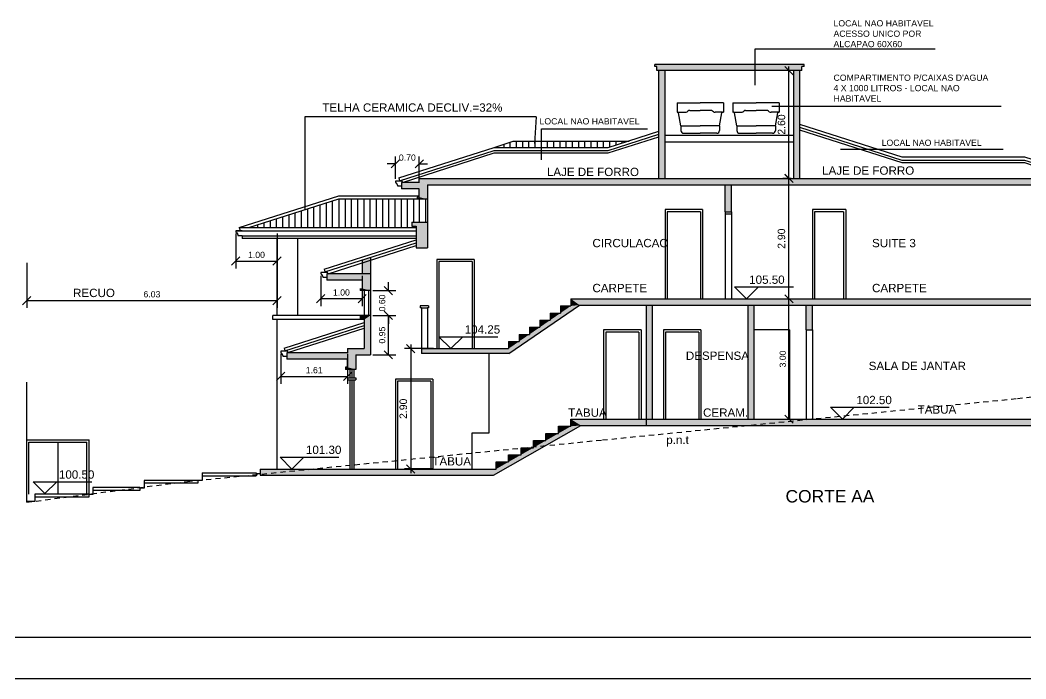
# Model space of a CAD drawing. Extents: x -23 to 90, y 6 to 84.
# Drawn here: x 25.28 to 49.52, y 5.56 to 21.43 of the extents above; entities that cross this region are included whole.
import ezdxf
from ezdxf.enums import TextEntityAlignment as Align

# ---------------------------------------------------------------- set-up
doc = ezdxf.new("R2010")
doc.units = 0
doc.header["$MEASUREMENT"] = 0
doc.linetypes.add('HIDDEN2', pattern=[0.1875, 0.125, -0.0625])
doc.layers.get('0').update_dxf_attribs({"linetype": 'CONTINUOUS'})
doc.layers.get('DEFPOINTS').update_dxf_attribs({"linetype": 'CONTINUOUS'})
for name, color, linetype in [('ALV', 6, 'CONTINUOUS'), ('BRASILIT', 1, 'CONTINUOUS'), ('CAIXILHO', 3, 'CONTINUOUS'), ('COTAPR', 2, 'CONTINUOUS'), ('PEITORIL', 2, 'CONTINUOUS'), ('PROJ', 21, 'HIDDEN2'), ('SOLID', 253, 'CONTINUOUS'), ('TELHADO', 21, 'CONTINUOUS'), ('TEXTO', 7, 'CONTINUOUS'), ('TEXTO1', 5, 'CONTINUOUS'), ('VISTA1', 1, 'CONTINUOUS'), ('VISTA2', 2, 'CONTINUOUS'), ('VISTA3', 3, 'CONTINUOUS'), ('VISTA4', 4, 'CONTINUOUS'), ('VISTA6', 6, 'CONTINUOUS')]:
    doc.layers.add(name, color=color, linetype=linetype)
doc.styles.add('ROMANS', font='romans', dxfattribs={"height": 0.2})
doc.styles.get("Standard").update_dxf_attribs({"font": 'swissl.ttf'})
doc.dimstyles.get("Standard").update_dxf_attribs({"dimtxt": 0.15, "dimasz": 0, "dimexe": 0.18, "dimexo": 0.06, "dimgap": 0.09, "dimtad": 1, "dimzin": 0, "dimdsep": 46, "dimtxsty": 'ROMANS', "dimtsz": 0.1, "dimcen": 0.09, "dimadec": 0, "dimazin": 0, "dimtfac": 1, "dimtix": 1, "dimtofl": 0, "dimtmove": 2, "dimatfit": 3, "dimfxl": 1, "dimtolj": 1, "dimtzin": 0, "dimarcsym": 0})

# ---------------------------------------------------------------- blocks, each defined once
blk = doc.blocks.new('*D121')
at = {"color": 0, "linetype": 'ByBlock'}
for p, q in [((43.032, 18.745), (43.987, 18.745)), ((43.907, 18.645), (43.707, 18.845)), ((43.807, 15.845), (43.807, 18.745)), ((43.032, 15.845), (43.987, 15.845)), ((43.907, 15.745), (43.707, 15.945))]:
    blk.add_line(p, q, dxfattribs=at)
at = {"layer": 'DEFPOINTS', "color": 0, "linetype": 'ByBlock'}
for p in [(42.972, 18.745), (43.807, 18.745), (42.972, 15.845)]:
    blk.add_point(p, dxfattribs=at)
at = {"color": 0, "linetype": 'ByBlock'}
blk.add_text('3.00', height=0.15, rotation=90, dxfattribs=at).set_placement((43.657, 17.295), align=Align.MIDDLE_CENTER)
blk = doc.blocks.new('*D34')
at = {"color": 0, "linetype": 'ByBlock'}
for p, q in [((43.744, 21.645), (43.657, 21.645)), ((43.907, 21.545), (43.707, 21.745)), ((43.807, 18.645), (43.807, 21.745)), ((43.035, 18.745), (43.957, 18.745)), ((43.907, 18.645), (43.707, 18.845))]:
    blk.add_line(p, q, dxfattribs=at)
at = {"layer": 'DEFPOINTS', "color": 0, "linetype": 'ByBlock'}
for p in [(43.807, 21.645), (43.807, 21.645), (42.972, 18.745)]:
    blk.add_point(p, dxfattribs=at)
at = {"color": 0, "linetype": 'ByBlock'}
blk.add_text('2.90', height=0.18, rotation=90, dxfattribs=at).set_placement((43.627, 20.195), align=Align.MIDDLE_CENTER)
blk = doc.blocks.new('*D32')
at = {"color": 0, "linetype": 'ByBlock'}
for p, q in [((35.036, 17.545), (34.335, 17.545)), ((34.585, 17.445), (34.385, 17.645)), ((34.485, 17.645), (34.485, 14.545)), ((35.036, 14.645), (34.335, 14.645)), ((34.585, 14.545), (34.385, 14.745))]:
    blk.add_line(p, q, dxfattribs=at)
at = {"layer": 'DEFPOINTS', "color": 0, "linetype": 'ByBlock'}
for p in [(35.099, 17.545), (34.485, 14.645), (35.099, 14.645)]:
    blk.add_point(p, dxfattribs=at)
at = {"color": 0, "linetype": 'ByBlock'}
blk.add_text('2.90', height=0.18, rotation=90, dxfattribs=at).set_placement((34.305, 16.095), align=Align.MIDDLE_CENTER)
blk = doc.blocks.new('*D33')
at = {"color": 0, "linetype": 'ByBlock'}
for p, q in [((43.86, 24.245), (43.657, 24.245)), ((43.907, 24.145), (43.707, 24.345)), ((43.807, 21.545), (43.807, 24.345)), ((43.86, 21.645), (43.657, 21.645)), ((43.907, 21.545), (43.707, 21.745))]:
    blk.add_line(p, q, dxfattribs=at)
at = {"layer": 'DEFPOINTS', "color": 0, "linetype": 'ByBlock'}
for p in [(43.807, 24.245), (43.922, 24.245), (43.922, 21.645)]:
    blk.add_point(p, dxfattribs=at)
at = {"color": 0, "linetype": 'ByBlock'}
blk.add_text('2.60', height=0.18, rotation=90, dxfattribs=at).set_placement((43.627, 22.945), align=Align.MIDDLE_CENTER)
blk = doc.blocks.new('F495999')
for p, q in [((-0.558, 0.735), (0, 0.735)), ((-0.558, 0.735), (-0.558, 0.512)), ((0.557, 0.735), (0, 0.735)), ((0.557, 0.735), (0.557, 0.512)), ((-0.537, 0.505), (-0.551, 0.505)), ((-0.535, 0.505), (-0.362, 0.505)), ((-0.467, 0.183), (-0.523, 0.493)), ((-0.317, 0.52), (-0.297, 0.535)), ((-0.252, 0.55), (0, 0.55)), ((0.252, 0.55), (0, 0.55)), ((0.317, 0.52), (0.297, 0.535)), ((0.535, 0.505), (0.362, 0.505)), ((0.467, 0.183), (0.523, 0.493)), ((0.537, 0.505), (0.551, 0.505)), ((-0.467, 0.183), (0, 0.183)), ((-0.467, 0.183), (-0.465, 0.067)), ((-0.398, 0), (0, 0)), ((0.467, 0.183), (0, 0.183)), ((0.398, 0), (0, 0)), ((0.467, 0.183), (0.465, 0.067))]:
    blk.add_line(p, q)
for centre, radius, start, end in [((-0.551, 0.512), 0.007, 180, 269), ((-0.537, 0.49), 0.015, 10.1894, 89), ((-0.362, 0.58), 0.075, 270, 306.8699), ((-0.252, 0.475), 0.075, 90, 126.8699), ((0.252, 0.475), 0.075, 53.1301, 90), ((0.362, 0.58), 0.075, 233.1301, 270), ((0.537, 0.49), 0.015, 91, 169.8106), ((0.55, 0.512), 0.007, 271, 0), ((-0.398, 0.067), 0.067, 180, 270), ((0.398, 0.067), 0.067, 270, 0)]:
    blk.add_arc(centre, radius, start, end)
blk = doc.blocks.new('*D43')
at = {"color": 0, "linetype": 'ByBlock'}
for p, q in [((30.477, 20.322), (30.477, 19.474)), ((31.472, 20.322), (31.472, 19.474)), ((30.377, 19.554), (30.577, 19.754)), ((30.477, 19.654), (31.472, 19.654)), ((31.372, 19.554), (31.572, 19.754))]:
    blk.add_line(p, q, dxfattribs=at)
at = {"layer": 'DEFPOINTS', "color": 0, "linetype": 'ByBlock'}
for p in [(30.477, 20.382), (31.472, 20.382), (31.472, 19.654)]:
    blk.add_point(p, dxfattribs=at)
at = {"color": 0, "linetype": 'ByBlock'}
blk.add_text('1.00', height=0.15, dxfattribs=at).set_placement((30.975, 19.804), align=Align.MIDDLE_CENTER)
blk = doc.blocks.new('*D44')
at = {"color": 0, "linetype": 'ByBlock'}
for p, q in [((32.522, 19.3), (32.522, 18.569)), ((33.522, 19.3), (33.522, 18.569)), ((32.422, 18.649), (32.622, 18.849)), ((32.522, 18.749), (33.522, 18.749)), ((33.422, 18.649), (33.622, 18.849))]:
    blk.add_line(p, q, dxfattribs=at)
at = {"layer": 'DEFPOINTS', "color": 0, "linetype": 'ByBlock'}
for p in [(32.522, 19.36), (33.522, 19.36), (33.522, 18.749)]:
    blk.add_point(p, dxfattribs=at)
at = {"color": 0, "linetype": 'ByBlock'}
blk.add_text('1.00', height=0.15, dxfattribs=at).set_placement((33.022, 18.899), align=Align.MIDDLE_CENTER)
blk = doc.blocks.new('*D45')
at = {"color": 0, "linetype": 'ByBlock'}
for p, q in [((31.56, 17.42), (31.56, 16.696)), ((33.172, 17.42), (33.172, 16.696)), ((31.46, 16.776), (31.66, 16.976)), ((33.072, 16.776), (33.272, 16.976)), ((31.56, 16.876), (33.172, 16.876))]:
    blk.add_line(p, q, dxfattribs=at)
at = {"layer": 'DEFPOINTS', "color": 0, "linetype": 'ByBlock'}
for p in [(31.56, 17.48), (33.172, 17.48), (33.172, 16.876)]:
    blk.add_point(p, dxfattribs=at)
at = {"color": 0, "linetype": 'ByBlock'}
blk.add_text('1.61', height=0.15, dxfattribs=at).set_placement((32.366, 17.026), align=Align.MIDDLE_CENTER)
blk = doc.blocks.new('*D46')
at = {"color": 0, "linetype": 'ByBlock'}
for p, q in [((34.222, 21.898), (34.422, 22.098)), ((34.322, 21.64), (34.322, 22.178)), ((34.799, 21.898), (34.999, 22.098)), ((34.899, 21.64), (34.899, 22.178)), ((34.322, 21.998), (34.122, 21.998)), ((34.899, 21.998), (35.099, 21.998))]:
    blk.add_line(p, q, dxfattribs=at)
at = {"layer": 'DEFPOINTS', "color": 0, "linetype": 'ByBlock'}
for p in [(34.899, 21.998), (34.322, 21.58), (34.899, 21.58)]:
    blk.add_point(p, dxfattribs=at)
at = {"color": 0, "linetype": 'ByBlock'}
blk.add_text('0.70', height=0.15, dxfattribs=at).set_placement((34.611, 22.148), align=Align.MIDDLE_CENTER)
blk = doc.blocks.new('*D50')
at = {"color": 0, "linetype": 'ByBlock'}
for p, q in [((34.253, 18.245), (34.053, 18.445)), ((33.782, 18.345), (34.333, 18.345)), ((34.153, 17.395), (34.153, 18.345)), ((34.253, 17.295), (34.053, 17.495)), ((33.782, 17.395), (34.333, 17.395))]:
    blk.add_line(p, q, dxfattribs=at)
at = {"layer": 'DEFPOINTS', "color": 0, "linetype": 'ByBlock'}
for p in [(33.722, 18.345), (34.153, 18.345), (33.722, 17.395)]:
    blk.add_point(p, dxfattribs=at)
at = {"color": 0, "linetype": 'ByBlock'}
blk.add_text('0.95', height=0.15, rotation=90, dxfattribs=at).set_placement((34.003, 17.87), align=Align.MIDDLE_CENTER)
blk = doc.blocks.new('*D51')
at = {"color": 0, "linetype": 'ByBlock'}
for p, q in [((33.782, 18.945), (34.333, 18.945)), ((34.253, 18.845), (34.053, 19.045)), ((34.153, 18.945), (34.153, 19.145)), ((34.253, 18.245), (34.053, 18.445)), ((33.782, 18.345), (34.333, 18.345)), ((34.153, 18.345), (34.153, 18.145))]:
    blk.add_line(p, q, dxfattribs=at)
at = {"layer": 'DEFPOINTS', "color": 0, "linetype": 'ByBlock'}
for p in [(33.722, 18.945), (34.153, 18.945), (33.722, 18.345)]:
    blk.add_point(p, dxfattribs=at)
at = {"color": 0, "linetype": 'ByBlock'}
blk.add_text('0.60', height=0.15, rotation=90, dxfattribs=at).set_placement((34.003, 18.645), align=Align.MIDDLE_CENTER)
blk = doc.blocks.new('*D53')
at = {"color": 0, "linetype": 'ByBlock'}
for p, q in [((25.439, 19.613), (25.439, 18.524)), ((31.472, 19.613), (31.472, 18.524)), ((25.339, 18.604), (25.539, 18.804)), ((25.439, 18.704), (31.472, 18.704)), ((31.372, 18.604), (31.572, 18.804))]:
    blk.add_line(p, q, dxfattribs=at)
at = {"layer": 'DEFPOINTS', "color": 0, "linetype": 'ByBlock'}
for p in [(25.439, 19.673), (31.472, 19.673), (31.472, 18.704)]:
    blk.add_point(p, dxfattribs=at)
at = {"color": 0, "linetype": 'ByBlock'}
blk.add_text('6.03', height=0.15, dxfattribs=at).set_placement((28.455, 18.854), align=Align.MIDDLE_CENTER)

msp = doc.modelspace()

# ---------------------------------------------------------------- linework, layer by layer
for p, q in [((47.333, 20.729), (42.983, 20.729)), ((42.983, 20.729), (42.983, 19.866)), ((48.921, 19.349), (43.397, 19.349)), ((46.54, 17.991), (44.072, 18.781)), ((39.454, 18.231), (40.672, 18.621)), ((40.808, 18.659), (43.922, 18.659)), ((40.808, 18.499), (43.922, 18.499)), ((34.491, 17.522), (36.705, 18.231)), ((36.705, 18.231), (39.454, 18.231)), ((49.49, 17.991), (46.54, 17.991)), ((49.722, 17.917), (49.49, 17.991)), ((34.472, 17.552), (34.322, 17.552)), ((34.472, 17.579), (34.491, 17.522)), ((32.699, 15.322), (34.822, 16.004)), ((32.672, 15.352), (32.522, 15.352)), ((32.672, 15.379), (32.691, 15.322)), ((31.728, 13.422), (33.572, 14.012)), ((31.71, 13.452), (31.56, 13.452)), ((31.71, 13.479), (31.728, 13.422)), ((29.665, 10.522), (30.965, 10.522)), ((29.665, 10.522), (29.665, 10.352)), ((29.665, 10.452), (30.965, 10.452)), ((30.965, 10.522), (30.965, 10.452)), ((30.965, 10.505), (31.065, 10.505)), ((29.565, 10.342), (28.265, 10.342)), ((28.265, 10.342), (28.265, 10.272)), ((29.565, 10.272), (28.265, 10.272)), ((28.265, 10.272), (28.265, 10.156)), ((29.565, 10.342), (29.565, 10.272)), ((29.665, 10.335), (29.565, 10.335)), ((29.665, 10.352), (29.665, 10.335)), ((26.931, 10.009), (25.631, 10.009)), ((25.631, 10.009), (25.631, 9.939)), ((26.931, 9.939), (25.631, 9.939)), ((25.631, 9.939), (25.631, 9.833)), ((26.931, 10.009), (26.931, 9.939)), ((27.031, 10.003), (26.931, 10.003)), ((28.165, 10.168), (27.031, 10.168)), ((27.031, 10.168), (27.031, 10.098)), ((28.165, 10.098), (27.031, 10.098)), ((27.031, 10.098), (27.031, 10.003)), ((28.165, 10.168), (28.165, 10.098)), ((28.265, 10.156), (28.165, 10.156)), ((25.631, 9.833), (25.438, 9.833)), ((90.408, 5.558), (-23.303, 5.558))]:
    msp.add_line(p, q)
at = {"color": 6}
msp.add_line((89.408, 6.558), (-20.803, 6.558), dxfattribs=at)
at = {"layer": 'ALV'}
for p, q in [((40.672, 17.616), (40.672, 20.216)), ((40.822, 17.616), (40.822, 20.216)), ((43.922, 17.616), (43.922, 20.216)), ((44.072, 17.616), (44.072, 20.216)), ((34.472, 17.516), (34.472, 17.366)), ((34.899, 17.516), (34.472, 17.516)), ((34.899, 17.616), (49.872, 17.616)), ((35.099, 17.466), (49.722, 17.466)), ((35.099, 17.466), (35.099, 17.116)), ((42.272, 16.816), (42.272, 17.466)), ((42.422, 16.816), (42.422, 17.466)), ((34.899, 17.366), (34.472, 17.366)), ((34.899, 17.166), (34.899, 17.366)), ((34.899, 17.166), (34.849, 17.166)), ((34.849, 17.166), (34.849, 17.116)), ((35.099, 17.116), (34.849, 17.116)), ((42.272, 16.816), (42.422, 16.816)), ((34.722, 16.566), (34.722, 16.466)), ((34.722, 16.566), (35.099, 16.566)), ((35.099, 16.566), (35.099, 15.944)), ((34.722, 16.466), (34.822, 16.466)), ((34.822, 16.466), (34.822, 15.944)), ((34.822, 15.944), (35.099, 15.944)), ((33.522, 15.651), (33.522, 15.316)), ((33.722, 15.715), (33.722, 14.916)), ((32.522, 15.352), (32.522, 15.332)), ((32.552, 15.302), (32.581, 15.23)), ((33.722, 15.316), (32.672, 15.316)), ((32.672, 15.316), (32.672, 15.166)), ((32.672, 15.23), (32.581, 15.23)), ((33.522, 15.166), (32.672, 15.166)), ((33.522, 15.166), (33.522, 14.966)), ((33.472, 14.966), (33.472, 14.916)), ((33.722, 14.916), (33.472, 14.916)), ((37.056, 13.398), (38.761, 14.566)), ((38.302, 14.545), (38.302, 14.373)), ((38.302, 14.545), (38.552, 14.545)), ((38.552, 14.716), (49.722, 14.716)), ((38.552, 14.716), (38.552, 14.545)), ((38.761, 14.566), (49.722, 14.566)), ((40.372, 11.666), (40.372, 14.566)), ((40.522, 11.816), (40.522, 14.566)), ((42.822, 11.816), (42.822, 14.566)), ((42.972, 11.816), (42.972, 14.566)), ((44.222, 13.966), (44.222, 14.566)), ((44.372, 13.966), (44.372, 14.566)), ((33.472, 14.316), (33.472, 14.216)), ((33.722, 14.316), (33.472, 14.316)), ((33.722, 14.316), (33.722, 13.366)), ((38.052, 14.373), (38.052, 14.202)), ((38.052, 14.373), (38.302, 14.373)), ((33.572, 14.216), (33.472, 14.216)), ((33.572, 14.216), (33.572, 13.516)), ((37.802, 14.202), (38.052, 14.202)), ((37.802, 14.202), (37.802, 14.03)), ((37.302, 13.859), (37.552, 13.859)), ((37.302, 13.859), (37.302, 13.688)), ((37.552, 14.03), (37.802, 14.03)), ((37.552, 14.03), (37.552, 13.859)), ((44.222, 13.966), (44.372, 13.966)), ((37.052, 13.688), (37.302, 13.688)), ((37.052, 13.688), (37.052, 13.516)), ((33.172, 13.416), (31.71, 13.416)), ((31.71, 13.416), (31.71, 13.266)), ((33.172, 13.516), (33.572, 13.516)), ((33.172, 13.516), (33.172, 13.416)), ((33.372, 13.366), (33.722, 13.366)), ((33.372, 13.366), (33.372, 13.016)), ((34.949, 13.516), (37.052, 13.516)), ((34.949, 13.516), (34.949, 13.398)), ((37.056, 13.398), (34.949, 13.398)), ((33.172, 13.266), (31.71, 13.266)), ((33.172, 13.066), (33.172, 13.266)), ((33.369, 13.016), (33.119, 13.016)), ((33.172, 13.066), (33.122, 13.066)), ((33.122, 13.066), (33.122, 13.016)), ((36.691, 10.466), (38.792, 11.666)), ((38.252, 11.473), (38.252, 11.645)), ((38.252, 11.645), (38.552, 11.645)), ((38.552, 11.816), (53.472, 11.816)), ((38.552, 11.645), (38.552, 11.816)), ((38.792, 11.666), (53.472, 11.666)), ((37.952, 11.473), (38.252, 11.473)), ((37.952, 11.302), (37.952, 11.473)), ((37.652, 11.302), (37.952, 11.302)), ((37.652, 11.13), (37.652, 11.302)), ((37.052, 10.788), (37.052, 10.959)), ((37.052, 10.959), (37.352, 10.959)), ((37.352, 11.13), (37.652, 11.13)), ((37.352, 10.959), (37.352, 11.13)), ((36.752, 10.788), (37.052, 10.788)), ((36.752, 10.616), (36.752, 10.788)), ((31.065, 10.616), (36.752, 10.616)), ((31.065, 10.616), (31.065, 10.466)), ((31.065, 10.466), (36.691, 10.466))]:
    msp.add_line(p, q, dxfattribs=at)
msp.add_arc((32.552, 15.332), 0.03, 180, 270, dxfattribs=at)
at = {"layer": 'CAIXILHO'}
for p, q in [((33.672, 14.916), (33.672, 14.316)), ((35.12, 14.548), (34.923, 14.548)), ((34.923, 14.548), (34.923, 14.498)), ((35.12, 14.548), (35.12, 14.498)), ((34.952, 14.498), (34.923, 14.498)), ((34.949, 14.498), (35.099, 14.498)), ((34.949, 14.498), (34.949, 13.516)), ((35.12, 14.498), (35.099, 14.498)), ((35.099, 14.498), (35.099, 13.516)), ((33.272, 13.016), (33.272, 12.816)), ((33.272, 12.766), (33.272, 10.616))]:
    msp.add_line(p, q, dxfattribs=at)
at = {"layer": 'COTAPR'}
for p, q in [((37.717, 19.105), (32.139, 19.105)), ((32.139, 19.105), (32.139, 16.863)), ((37.717, 19.105), (37.677, 18.456)), ((42.497, 15.004), (43.916, 15.004)), ((42.786, 14.716), (42.497, 15.004)), ((42.786, 14.716), (43.074, 15.004)), ((43.822, 13.966), (42.972, 13.966)), ((43.822, 13.966), (43.822, 11.816)), ((44.222, 13.966), (44.222, 11.816)), ((44.372, 13.966), (44.372, 11.816)), ((35.369, 13.804), (36.788, 13.804)), ((35.657, 13.516), (35.369, 13.804)), ((35.657, 13.516), (35.946, 13.804)), ((36.576, 13.398), (36.576, 11.482)), ((25.439, 11.316), (25.439, 12.708)), ((44.807, 12.106), (46.225, 12.106)), ((45.095, 11.818), (44.807, 12.106)), ((45.095, 11.818), (45.383, 12.106)), ((36.576, 11.482), (36.169, 11.482)), ((36.169, 11.482), (36.169, 10.615)), ((31.542, 10.904), (32.96, 10.904)), ((31.83, 10.616), (31.542, 10.904)), ((31.83, 10.616), (32.118, 10.904)), ((25.59, 10.31), (27.008, 10.31)), ((25.878, 10.022), (25.59, 10.31)), ((25.878, 10.022), (26.166, 10.31))]:
    msp.add_line(p, q, dxfattribs=at)
at = {"layer": 'PEITORIL'}
for p, q in [((34.899, 17.514), (34.899, 17.616)), ((42.272, 16.816), (42.272, 14.716)), ((42.422, 16.816), (42.422, 14.716)), ((33.572, 14.916), (33.572, 14.316)), ((33.722, 14.916), (33.722, 14.316)), ((33.222, 13.016), (33.222, 12.816)), ((33.322, 13.016), (33.322, 12.816)), ((33.222, 12.766), (33.222, 10.616)), ((33.322, 12.766), (33.322, 10.616))]:
    msp.add_line(p, q, dxfattribs=at)
at = {"layer": 'PROJ'}
for p, q in [((49.312, 12.316), (60.312, 13.546)), ((39.312, 11.316), (49.312, 12.316)), ((29.312, 10.316), (39.312, 11.316)), ((25.439, 9.816), (29.312, 10.316))]:
    msp.add_line(p, q, dxfattribs=at)
at = {"layer": 'SOLID'}
for points in [[(40.572, 20.366), (40.572, 20.316), (44.172, 20.366), (44.172, 20.316)], [(40.622, 20.216), (40.622, 20.316), (44.122, 20.216), (44.122, 20.316)], [(40.672, 20.216), (40.822, 20.216), (40.672, 17.616), (40.822, 17.616)], [(43.922, 20.216), (44.072, 20.216), (43.922, 17.616), (44.072, 17.616)], [(34.472, 17.516), (34.472, 17.366), (34.899, 17.516), (34.899, 17.366)], [(34.899, 17.616), (35.099, 17.466), (49.872, 17.616), (49.722, 17.466)], [(35.099, 17.116), (34.899, 17.166), (35.099, 17.466), (34.899, 17.614)], [(42.272, 17.466), (42.422, 17.466), (42.272, 16.816), (42.422, 16.816)], [(34.849, 17.127), (34.849, 17.166), (34.899, 17.166), (35.099, 17.116)], [(34.849, 17.116), (34.849, 17.166), (35.099, 17.116), (34.899, 17.166)], [(34.722, 16.566), (34.722, 16.466), (35.099, 16.566), (34.822, 16.466)], [(35.099, 16.566), (34.822, 16.466), (35.099, 15.944), (34.822, 15.944)], [(33.522, 15.651), (33.722, 15.715), (33.522, 15.316), (33.722, 15.316)], [(32.672, 15.316), (32.672, 15.166), (33.722, 15.316), (33.522, 15.166)], [(33.722, 15.316), (33.522, 15.166), (33.722, 14.916), (33.522, 14.966)], [(33.472, 14.916), (33.472, 14.966), (33.722, 14.916), (33.522, 14.966)], [(37.052, 13.516), (38.552, 14.545), (37.056, 13.398), (38.761, 14.566)], [(38.302, 14.545), (38.552, 14.545), (38.302, 14.373)], [(49.722, 14.566), (38.761, 14.566), (49.722, 14.716), (38.552, 14.716)], [(38.552, 14.716), (38.552, 14.545), (38.761, 14.566)], [(40.522, 14.566), (40.372, 14.566), (40.522, 11.816), (40.372, 11.816)], [(42.822, 14.566), (42.972, 14.566), (42.822, 11.816), (42.972, 11.816)], [(44.372, 13.966), (44.222, 13.966), (44.372, 14.566), (44.222, 14.566)], [(33.472, 14.216), (33.472, 14.316), (33.572, 14.216), (33.722, 14.316)], [(33.572, 13.516), (33.722, 13.366), (33.572, 14.216), (33.722, 14.316)], [(38.052, 14.373), (38.302, 14.373), (38.052, 14.202)], [(38.052, 14.202), (37.802, 14.202), (37.802, 14.03)], [(37.302, 13.859), (37.552, 13.859), (37.302, 13.688)], [(37.552, 14.03), (37.802, 14.03), (37.552, 13.859)], [(37.052, 13.688), (37.302, 13.688), (37.052, 13.516)], [(31.71, 13.416), (31.71, 13.266), (33.172, 13.416), (33.172, 13.266)], [(33.172, 13.066), (33.372, 13.016), (33.172, 13.516), (33.372, 13.366)], [(33.172, 13.516), (33.372, 13.366), (33.572, 13.516), (33.722, 13.366)], [(37.052, 13.516), (34.949, 13.516), (37.056, 13.398), (34.949, 13.398)], [(33.122, 13.066), (33.122, 13.016), (33.172, 13.066), (33.372, 13.016)], [(38.792, 11.666), (36.691, 10.466), (38.552, 11.645), (36.752, 10.616)], [(38.252, 11.645), (38.552, 11.645), (38.252, 11.473), (38.552, 11.645)], [(40.372, 11.816), (38.552, 11.816), (40.372, 11.666), (38.792, 11.666)], [(38.552, 11.816), (38.792, 11.666), (38.552, 11.645)], [(53.472, 11.816), (53.472, 11.666), (38.552, 11.816), (38.792, 11.666)], [(37.952, 11.473), (38.252, 11.473), (37.952, 11.302), (38.252, 11.473)], [(37.652, 11.302), (37.952, 11.302), (37.652, 11.13), (37.952, 11.302)], [(37.052, 10.959), (37.352, 10.959), (37.052, 10.788), (37.352, 10.959)], [(37.352, 11.13), (37.652, 11.13), (37.352, 10.959), (37.652, 11.13)], [(36.752, 10.788), (37.052, 10.788), (36.752, 10.616), (37.052, 10.788)], [(36.752, 10.616), (31.065, 10.616), (36.691, 10.466), (31.065, 10.466)]]:
    msp.add_solid(points, dxfattribs=at)
at = {"layer": 'TELHADO'}
for p, q in [((36.941, 18.367), (36.941, 18.443)), ((37.091, 18.367), (37.091, 18.491)), ((37.241, 18.367), (37.241, 18.513)), ((37.391, 18.367), (37.391, 18.513)), ((37.541, 18.367), (37.541, 18.513)), ((37.691, 18.367), (37.691, 18.513)), ((37.691, 18.367), (37.691, 18.513)), ((37.841, 18.367), (37.841, 18.513)), ((37.991, 18.367), (37.991, 18.513)), ((38.141, 18.367), (38.141, 18.513)), ((38.291, 18.367), (38.291, 18.513)), ((38.441, 18.367), (38.441, 18.513)), ((38.591, 18.367), (38.591, 18.513)), ((38.741, 18.367), (38.741, 18.513)), ((38.891, 18.367), (38.891, 18.513)), ((39.041, 18.367), (39.041, 18.513)), ((39.191, 18.367), (39.191, 18.513)), ((39.341, 18.367), (39.341, 18.513)), ((39.491, 18.379), (39.491, 18.513)), ((39.641, 18.427), (39.641, 18.513)), ((39.791, 18.475), (39.791, 18.513)), ((32.509, 16.432), (32.509, 16.983)), ((32.659, 16.432), (32.659, 17.031)), ((32.809, 16.432), (32.809, 17.079)), ((32.959, 17.127), (32.959, 16.432)), ((33.109, 17.127), (33.109, 16.432)), ((33.259, 17.127), (33.259, 16.432)), ((33.409, 17.127), (33.409, 16.432)), ((33.559, 17.127), (33.559, 16.432)), ((33.709, 17.127), (33.709, 16.432)), ((33.859, 17.127), (33.859, 16.432)), ((34.009, 17.127), (34.009, 16.432)), ((34.159, 17.127), (34.159, 16.432)), ((34.309, 17.127), (34.309, 16.432)), ((34.459, 17.127), (34.459, 16.432)), ((34.609, 17.127), (34.609, 16.432)), ((34.759, 17.127), (34.759, 16.566)), ((31.759, 16.432), (31.759, 16.743)), ((31.909, 16.432), (31.909, 16.791)), ((32.059, 16.432), (32.059, 16.839)), ((32.209, 16.432), (32.209, 16.887)), ((32.359, 16.432), (32.359, 16.935)), ((31.009, 16.432), (31.009, 16.503)), ((31.159, 16.432), (31.159, 16.551)), ((31.309, 16.432), (31.309, 16.599)), ((31.459, 16.432), (31.459, 16.647)), ((31.609, 16.432), (31.609, 16.695)), ((34.759, 16.466), (34.759, 16.432))]:
    msp.add_line(p, q, dxfattribs=at)
at = {"layer": 'TEXTO'}
for p, q in [((37.843, 18.067), (37.843, 18.816)), ((37.843, 18.816), (40.4, 18.816)), ((45.049, 18.325), (48.971, 18.325))]:
    msp.add_line(p, q, dxfattribs=at)
at = {"layer": 'VISTA1'}
for p, q in [((31.472, 14.316), (31.472, 16.168)), ((25.439, 11.316), (26.939, 11.316)), ((25.439, 9.816), (25.439, 11.316)), ((25.489, 11.266), (26.889, 11.266)), ((25.489, 10.009), (25.489, 11.266)), ((26.189, 11.266), (26.189, 10.009)), ((26.889, 10.003), (26.889, 11.266)), ((26.939, 10.003), (26.939, 11.316))]:
    msp.add_line(p, q, dxfattribs=at)
at = {"layer": 'VISTA2'}
for p, q in [((36.705, 18.367), (37.161, 18.513)), ((37.161, 18.513), (39.955, 18.513)), ((30.558, 16.432), (32.959, 17.201)), ((30.788, 16.432), (32.959, 17.127)), ((32.959, 17.201), (34.899, 17.201)), ((32.959, 17.127), (34.849, 17.127)), ((34.899, 17.116), (34.899, 16.566)), ((35.099, 17.116), (35.099, 16.566)), ((41.722, 16.866), (40.822, 16.866)), ((40.822, 16.866), (40.822, 14.716)), ((41.672, 16.816), (40.872, 16.816)), ((40.872, 16.816), (40.872, 14.716)), ((41.672, 16.816), (41.672, 14.716)), ((41.722, 16.866), (41.722, 14.716)), ((42.272, 16.766), (42.422, 16.766)), ((45.175, 16.866), (44.373, 16.866)), ((44.373, 16.866), (44.373, 14.716)), ((45.125, 16.816), (44.423, 16.816)), ((44.423, 16.816), (44.423, 14.716)), ((45.125, 16.816), (45.125, 14.716)), ((45.175, 16.866), (45.175, 14.716)), ((31.972, 14.316), (31.972, 16.168)), ((35.322, 15.666), (35.322, 13.516)), ((36.222, 15.666), (35.322, 15.666)), ((35.372, 15.616), (35.372, 13.516)), ((36.172, 15.616), (35.372, 15.616)), ((36.172, 15.616), (36.172, 13.516)), ((36.222, 15.666), (36.222, 13.516)), ((31.472, 10.616), (31.472, 14.216)), ((39.342, 13.966), (39.342, 11.816)), ((40.242, 13.966), (39.342, 13.966)), ((39.392, 13.916), (39.392, 11.816)), ((40.192, 13.916), (39.392, 13.916)), ((40.192, 13.916), (40.192, 11.816)), ((40.242, 13.966), (40.242, 11.816)), ((40.785, 13.966), (40.785, 11.816)), ((41.685, 13.966), (40.785, 13.966)), ((40.835, 13.916), (40.835, 11.816)), ((41.635, 13.916), (40.835, 13.916)), ((41.635, 13.916), (41.635, 11.816)), ((41.685, 13.966), (41.685, 11.816)), ((35.224, 12.779), (34.324, 12.779)), ((34.324, 12.779), (34.324, 10.629)), ((35.174, 12.729), (34.374, 12.729)), ((34.374, 12.729), (34.374, 10.629)), ((35.174, 12.729), (35.174, 10.629)), ((35.224, 12.779), (35.224, 10.629))]:
    msp.add_line(p, q, dxfattribs=at)
at = {"layer": 'VISTA3'}
for p, q in [((46.54, 18.128), (44.072, 18.918)), ((39.454, 18.367), (40.672, 18.757)), ((39.454, 18.294), (40.672, 18.684)), ((46.54, 18.054), (44.072, 18.844)), ((34.403, 17.631), (36.705, 18.367)), ((34.425, 17.564), (36.705, 18.294)), ((36.705, 18.367), (39.454, 18.367)), ((36.705, 18.294), (39.454, 18.294)), ((49.49, 18.128), (46.54, 18.128)), ((49.49, 18.054), (46.54, 18.054)), ((51.044, 17.631), (49.49, 18.128)), ((51.023, 17.564), (49.49, 18.054)), ((34.403, 17.631), (34.425, 17.564)), ((35.049, 17.116), (35.049, 16.566)), ((30.477, 16.353), (34.822, 16.353)), ((30.627, 16.353), (30.477, 16.353)), ((30.477, 16.353), (30.477, 16.333)), ((30.507, 16.303), (30.536, 16.232)), ((30.558, 16.432), (34.822, 16.432)), ((30.558, 16.432), (30.583, 16.353)), ((30.627, 16.232), (30.536, 16.232)), ((30.627, 16.232), (34.822, 16.232)), ((30.627, 16.232), (30.627, 16.168)), ((34.822, 16.168), (30.627, 16.168)), ((32.603, 15.431), (34.822, 16.141)), ((32.625, 15.364), (34.822, 16.067)), ((32.603, 15.431), (32.625, 15.364)), ((33.472, 14.316), (31.372, 14.316)), ((31.372, 14.216), (31.372, 14.316)), ((33.472, 14.216), (31.372, 14.216)), ((31.641, 13.531), (33.572, 14.149)), ((31.662, 13.464), (33.572, 14.075)), ((31.641, 13.531), (31.662, 13.464))]:
    msp.add_line(p, q, dxfattribs=at)
msp.add_arc((30.507, 16.333), 0.03, 180, 270, dxfattribs=at)
at = {"layer": 'VISTA4'}
for p, q in [((33.172, 12.816), (33.172, 12.766)), ((33.172, 12.816), (33.372, 12.816)), ((33.172, 12.766), (33.372, 12.766)), ((33.372, 12.816), (33.372, 12.766))]:
    msp.add_line(p, q, dxfattribs=at)
at = {"layer": 'VISTA6'}
for p, q in [((44.172, 20.366), (40.572, 20.366)), ((40.572, 20.316), (40.572, 20.366)), ((44.172, 20.316), (44.172, 20.366)), ((40.622, 20.316), (40.572, 20.316)), ((40.622, 20.216), (40.622, 20.316)), ((44.122, 20.216), (40.622, 20.216)), ((44.122, 20.216), (44.122, 20.316)), ((44.172, 20.316), (44.122, 20.316)), ((34.322, 17.552), (34.322, 17.532)), ((34.352, 17.502), (34.381, 17.43)), ((34.472, 17.43), (34.381, 17.43)), ((31.56, 13.452), (31.56, 13.432)), ((31.59, 13.402), (31.618, 13.33)), ((31.71, 13.33), (31.618, 13.33))]:
    msp.add_line(p, q, dxfattribs=at)
for centre in [(34.352, 17.532), (31.59, 13.432)]:
    msp.add_arc(centre, 0.03, 180, 270, dxfattribs=at)

# ---------------------------------------------------------------- block references
at = {"layer": 'BRASILIT'}
for p in [(41.67, 18.706), (43.016, 18.706)]:
    msp.add_blockref('F495999', p, dxfattribs=at)

# ---------------------------------------------------------------- texts
for s, height, p in [('LOCAL NAO HABITAVEL', 0.15, (44.882, 21.281)), ('ACESSO UNICO POR', 0.15, (44.882, 21.031)), ('ALCAPAO 60X60', 0.15, (44.882, 20.781)), ("COMPARTIMENTO P/CAIXAS D'AGUA", 0.15, (44.882, 19.97)), ('4 X 1000 LITROS - LOCAL NAO', 0.15, (44.882, 19.72)), ('HABITAVEL', 0.15, (44.882, 19.47)), ('LAJE DE FORRO', 0.2, (37.974, 17.675)), ('LAJE DE FORRO', 0.2, (44.607, 17.707)), ('CIRCULACAO', 0.2, (39.071, 15.96)), ('SUITE 3', 0.2, (45.81, 15.96)), ('CARPETE', 0.2, (39.071, 14.877)), ('CARPETE', 0.2, (45.81, 14.877)), ('DESPENSA', 0.2, (41.323, 13.246)), ('SALA DE JANTAR', 0.2, (45.729, 13)), ('TABUA', 0.2, (46.909, 11.949)), ('TABUA', 0.2, (38.485, 11.875)), ('CERAM.', 0.2, (41.737, 11.875)), ('p.n.t', 0.2, (40.851, 11.217)), ('TABUA', 0.2, (35.214, 10.701))]:
    msp.add_text(s, height=height).set_placement(p)
at = {"layer": 'COTAPR'}
for s, p in [('TELHA CERAMICA DECLIV.=32%', (32.563, 19.226)), ('105.50', (42.849, 15.078)), ('RECUO', (26.555, 14.759)), ('104.25', (35.994, 13.878)), ('102.50', (45.432, 12.179)), ('101.30', (32.167, 10.978)), ('100.50', (26.214, 10.383))]:
    msp.add_text(s, height=0.2, dxfattribs=at).set_placement(p)
at = {"layer": 'TEXTO'}
for p in [(37.797, 18.919), (46.042, 18.403)]:
    msp.add_text('LOCAL NAO HABITAVEL', height=0.15, dxfattribs=at).set_placement(p)
at = {"layer": 'TEXTO1'}
msp.add_text('CORTE AA', height=0.3, dxfattribs=at).set_placement((43.725, 9.809))

# ---------------------------------------------------------------- dimensions: what is measured, and where the dimension line sits
for p1, p2, distance, picture, middle, set_off in [((43.922, 17.616), (43.922, 20.216), 0.116, '*D33', (43.627, 18.916), (0, -4.028)), ((35.306, 13.516), (35.306, 10.616), -0.614, '*D32', (34.512, 12.066), (0.207, -4.028))]:
    dim = msp.add_aligned_dim(p1=p1, p2=p2, distance=distance, dimstyle='Standard')
    dim.commit()
    dim.dimension.update_dxf_attribs({"geometry": picture, "text_midpoint": middle, "insert": set_off})
dim = msp.add_linear_dim(base=(43.8065, 17.6163), p1=(42.9724, 14.7163), p2=(43.8065, 17.6163), angle=0, dimstyle='Standard')
dim.commit()
dim.dimension.update_dxf_attribs({"geometry": '*D34', "text_midpoint": (43.6265, 16.1663), "insert": (0, -4.0285)})
dim = msp.add_aligned_dim(p1=(42.972, 11.816), p2=(42.972, 14.716), distance=-0.834, text='3.00', dimstyle='Standard')
dim.commit()
dim.dimension.update_dxf_attribs({"geometry": '*D121', "text_midpoint": (43.657, 13.266), "insert": (0, -4.028)})
at = {"layer": 'COTAPR'}
dim = msp.add_aligned_dim(p1=(34.322, 17.552), p2=(34.899, 17.552), distance=0.418, text='0.70', dimstyle='Standard', dxfattribs=at)
dim.commit()
dim.dimension.update_dxf_attribs({"geometry": '*D46', "text_midpoint": (34.611, 18.119), "insert": (0, -4.028)})
for p1, p2, distance, picture, middle, set_off in [((30.4772, 16.3534), (31.4724, 16.3534), -0.7277, '*D43', (30.9748, 15.7757), (0, -4.0285)), ((25.439, 15.644), (31.472, 15.644), -0.969, '*D53', (28.455, 14.825), (0, -4.028)), ((32.522, 15.332), (33.522, 15.332), -0.611, '*D44', (33.022, 14.871), (0, -4.028)), ((33.722, 13.366), (33.722, 14.316), -0.43, '*D50', (34.003, 13.841), (0, -4.028)), ((31.56, 13.452), (33.172, 13.452), -0.604, '*D45', (32.366, 12.997), (0, -4.028))]:
    dim = msp.add_aligned_dim(p1=p1, p2=p2, distance=distance, dimstyle='Standard', dxfattribs=at)
    dim.commit()
    dim.dimension.update_dxf_attribs({"geometry": picture, "text_midpoint": middle, "insert": set_off})
dim = msp.add_linear_dim(base=(34.153, 14.916), p1=(33.722, 14.316), p2=(33.722, 14.916), angle=90, dimstyle='Standard', dxfattribs=at)
dim.commit()
dim.dimension.update_dxf_attribs({"geometry": '*D51', "text_midpoint": (34.003, 14.616), "insert": (0, -4.028)})

doc.saveas('drawing.dxf')
